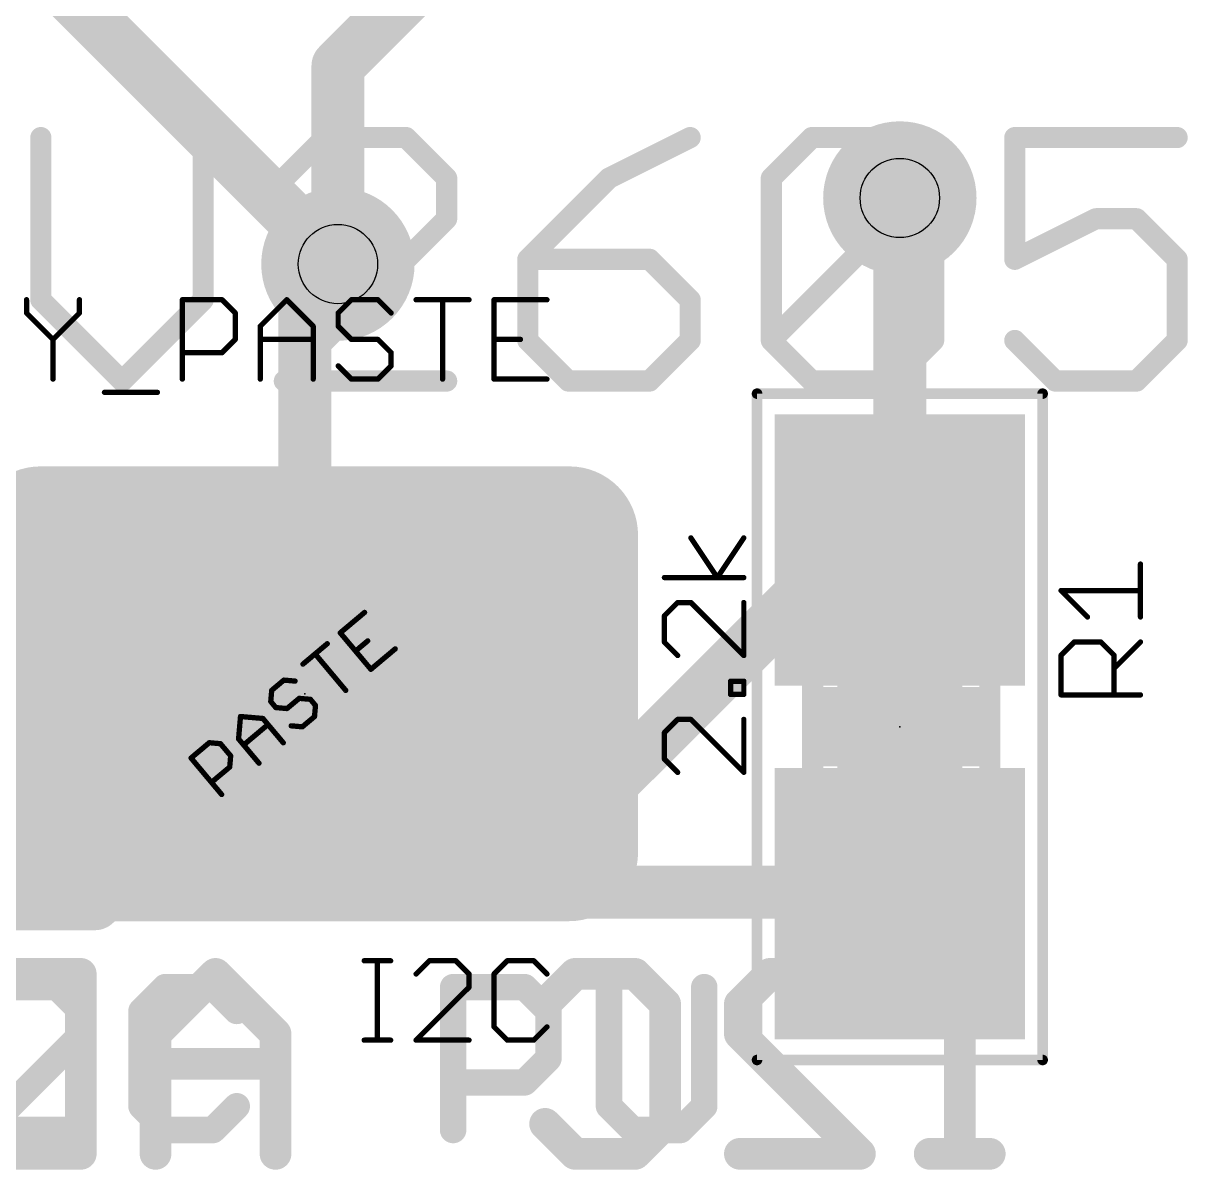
# Model space of a CAD drawing. Extents: x -33 to 74, y -15 to 28.
# Drawn here: x 9.6 to 15.19, y 4.54 to 10.05 of the extents above; entities that cross this region are included whole.
import ezdxf

# ---------------------------------------------------------------- set-up
doc = ezdxf.new("R2010")
doc.units = 0
for name, color, linetype in [('1', 12, 'CONTINUOUS'), ('16', 132, 'CONTINUOUS'), ('18', 110, 'CONTINUOUS'), ('21', 41, 'CONTINUOUS'), ('22', 40, 'CONTINUOUS'), ('23', 53, 'CONTINUOUS'), ('25', 253, 'CONTINUOUS'), ('27', 253, 'CONTINUOUS'), ('29', 40, 'CONTINUOUS'), ('31', 253, 'CONTINUOUS'), ('35', 253, 'CONTINUOUS'), ('39', 12, 'CONTINUOUS'), ('44', 253, 'CONTINUOUS'), ('51', 53, 'CONTINUOUS')]:
    doc.layers.add(name, color=color, linetype=linetype)

# ---------------------------------------------------------------- blocks, each defined once
blk = doc.blocks.new('RECT')
blk.add_solid([(-0.5, -0.5), (0.5, -0.5), (-0.5, 0.5), (0.5, 0.5)])
blk = doc.blocks.new('ROUNDV')
at = {"const_width": 0.5}
blk.add_lwpolyline([(0, -0.25, 1), (0, 0.25, 1), (0, -0.25)], format="xyb", dxfattribs=at)

msp = doc.modelspace()

# ---------------------------------------------------------------- linework, layer by layer
at = {"layer": '1', "const_width": 0.254}
for points in [[(11.1125, 9.8425), (11.5888, 10.3187)], [(11.1125, 8.89), (11.1125, 9.8425)], [(13.8113, 7.5175), (13.8113, 9.2075)], [(10.9538, 8.7313), (11.1125, 8.89)], [(10.9538, 6.8262), (10.9538, 8.7313)], [(10.16, 6.8072), (10.141, 6.8262)], [(11.7666, 6.8262), (11.7666, 6.0135)], [(10.16, 6.0325), (10.16, 6.8072)], [(9.945, 5.8175), (10.16, 6.0325)], [(11.7666, 6.0135), (11.9063, 5.8738)], [(11.9063, 5.8738), (13.755, 5.8738)], [(13.755, 5.8738), (13.8113, 5.8175)], [(7.9375, 5.8175), (9.945, 5.8175)]]:
    msp.add_lwpolyline(points, dxfattribs=at)
at = {"layer": '1', "const_width": 0.127}
for points in [[(11.176, 9.8425, 1), (11.049, 9.8425)], [(11.0676, 9.8874, 1), (11.1574, 9.7976)], [(13.8748, 9.2075, 1), (13.7478, 9.2075)], [(11.1574, 8.8451, 1), (11.0676, 8.9349)], [(11.049, 8.89, 1), (11.176, 8.89)], [(10.9088, 8.7762, 1), (10.9987, 8.6863)], [(11.0173, 8.7313, 1), (10.8903, 8.7313)], [(13.7478, 7.5175, 1), (13.8748, 7.5175)], [(10.1859, 6.8712, 1), (10.096, 6.7813)], [(11.83, 6.8262, 1), (11.7031, 6.8262)], [(10.2235, 6.8072, 1), (10.0965, 6.8072)], [(10.1151, 6.7623, 1), (10.2049, 6.8521)], [(10.8903, 6.8262, 1), (11.0173, 6.8262)], [(10.2049, 5.9876, 1), (10.1151, 6.0774)], [(10.0965, 6.0325, 1), (10.2235, 6.0325)], [(11.8115, 6.0584, 1), (11.7216, 5.9685)], [(11.7031, 6.0135, 1), (11.83, 6.0135)], [(11.9063, 5.9373, 1), (11.9063, 5.8102)], [(13.7999, 5.9187, 1), (13.7101, 5.8288)], [(13.755, 5.8102, 1), (13.755, 5.9373)], [(9.945, 5.754, 1), (9.945, 5.881)], [(11.8613, 5.8288, 1), (11.9512, 5.9187)], [(9.9001, 5.8624, 1), (9.9899, 5.7726)], [(13.7663, 5.7726, 1), (13.8562, 5.8624)]]:
    msp.add_lwpolyline(points, format="xyb", dxfattribs=at)
at = {"layer": '16', "const_width": 0.254}
for points in [[(8.5725, 11.43), (11.1125, 8.89)], [(13.8113, 9.2075), (13.8113, 7.7788)], [(13.8113, 7.7788), (12.065, 6.0325)], [(12.065, 6.0325), (1.5875, 6.0325)]]:
    msp.add_lwpolyline(points, dxfattribs=at)
at = {"layer": '16', "const_width": 0.127}
for points in [[(13.8748, 9.2075, 1), (13.7478, 9.2075)], [(11.0676, 8.8451, 1), (11.1574, 8.9349)], [(13.8562, 7.7338, 1), (13.7663, 7.8237)], [(13.7478, 7.7788, 1), (13.8748, 7.7788)], [(12.065, 5.969, 1), (12.065, 6.096)], [(12.0201, 6.0774, 1), (12.1099, 5.9876)]]:
    msp.add_lwpolyline(points, format="xyb", dxfattribs=at)
at = {"layer": '21'}
for points, const_width in [([(9.6837, 7.8422, 0.4142), (9.4298, 7.5883)], 0.1524), ([(9.6837, 7.8803, 1), (9.6837, 7.8041)], 0.0762), ([(9.6837, 7.8041, 1), (9.6837, 7.8803)], 0.0762), ([(12.4778, 7.5883, 0.4142), (12.2238, 7.8422)], 0.1524), ([(12.2238, 7.8803, 1), (12.2238, 7.8041)], 0.0762), ([(12.2238, 7.8041, 1), (12.2238, 7.8803)], 0.0762), ([(12.5159, 7.5883, 1), (12.4397, 7.5883)], 0.0762), ([(12.4397, 7.5883, 1), (12.5159, 7.5883)], 0.0762), ([(9.4298, 6.0643, 0.4142), (9.6837, 5.8102)], 0.1524), ([(12.2238, 5.8102, 0.4142), (12.4778, 6.0643)], 0.1524), ([(12.5159, 6.0643, 1), (12.4397, 6.0643)], 0.0762), ([(12.4397, 6.0643, 1), (12.5159, 6.0643)], 0.0762), ([(9.6837, 5.8483, 1), (9.6837, 5.7721)], 0.0762), ([(9.6837, 5.7721, 1), (9.6837, 5.8483)], 0.0762), ([(12.2238, 5.8483, 1), (12.2238, 5.7721)], 0.0762), ([(12.2238, 5.7721, 1), (12.2238, 5.8483)], 0.0762), ([(9.7863, 5.4396, 1), (9.7414, 5.3947)], 0.0635), ([(9.7639, 5.3854, 1), (9.7639, 5.4489)], 0.0635), ([(10.2835, 5.4489, 1), (10.2835, 5.3854)], 0.0635), ([(10.306, 5.3947, 1), (10.2611, 5.4396)], 0.0635), ([(10.5348, 5.4396, 1), (10.4898, 5.3947)], 0.0635), ([(10.5123, 5.3854, 1), (10.5123, 5.4489)], 0.0635), ([(11.6977, 5.4171, 1), (11.6342, 5.4171)], 0.0635), ([(11.6659, 5.4489, 1), (11.6659, 5.3854)], 0.0635), ([(12.0316, 5.4396, 1), (11.9867, 5.3947)], 0.0635), ([(12.0091, 5.3854, 1), (12.0091, 5.4489)], 0.0635), ([(12.4461, 5.4171, 1), (12.3826, 5.4171)], 0.0635), ([(12.9037, 5.4171, 1), (12.8402, 5.4171)], 0.0635), ([(9.91, 5.3027, 1), (9.8465, 5.3027)], 0.0635), ([(9.8558, 5.2803, 1), (9.9007, 5.3252)], 0.0635), ([(10.2009, 5.3027, 1), (10.1374, 5.3027)], 0.0635), ([(10.1467, 5.3252, 1), (10.1916, 5.2803)], 0.0635), ([(10.6042, 5.2803, 1), (10.6492, 5.3252)], 0.0635), ([(12.1553, 5.3027, 1), (12.0918, 5.3027)], 0.0635), ([(12.1011, 5.2803, 1), (12.146, 5.3252)], 0.0635), ([(9.8465, 5.1883, 1), (9.91, 5.1883)], 0.0635), ([(9.9007, 5.1659, 1), (9.8558, 5.2108)], 0.0635), ([(12.0918, 5.0739, 1), (12.1553, 5.0739)], 0.0635), ([(12.146, 5.0515, 1), (12.1011, 5.0964)], 0.0635), ([(11.6659, 4.9913, 1), (11.6659, 4.9278)], 0.0635), ([(11.9867, 4.982, 1), (12.0316, 4.9371)], 0.0635), ([(12.0091, 4.9278, 1), (12.0091, 4.9913)], 0.0635), ([(10.1374, 4.8451, 1), (10.2009, 4.8451)], 0.0635), ([(10.1916, 4.8676, 1), (10.1467, 4.8227)], 0.0635), ([(10.6492, 4.8227, 1), (10.6042, 4.8676)], 0.0635), ([(12.3826, 4.8451, 1), (12.4461, 4.8451)], 0.0635), ([(12.4368, 4.8676, 1), (12.3919, 4.8227)], 0.0635), ([(12.8402, 4.8451, 1), (12.9037, 4.8451)], 0.0635), ([(12.8944, 4.8227, 1), (12.8495, 4.8676)], 0.0635), ([(9.8783, 4.699, 1), (9.8783, 4.7625)], 0.0635), ([(10.2835, 4.7625, 1), (10.2835, 4.699)], 0.0635), ([(10.2611, 4.7083, 1), (10.306, 4.7532)], 0.0635), ([(10.4898, 4.7532, 1), (10.5348, 4.7083)], 0.0635), ([(10.5123, 4.699, 1), (10.5123, 4.7625)], 0.0635), ([(11.6342, 4.7308, 1), (11.6977, 4.7308)], 0.0635), ([(12.5288, 4.7625, 1), (12.5288, 4.699)], 0.0635), ([(12.5063, 4.7083, 1), (12.5512, 4.7532)], 0.0635), ([(12.7351, 4.7532, 1), (12.78, 4.7083)], 0.0635), ([(12.7575, 4.699, 1), (12.7575, 4.7625)], 0.0635)]:
    msp.add_lwpolyline(points, format="xyb", dxfattribs=dict(at, const_width=const_width))
for points, const_width in [([(9.6837, 7.8422), (12.2238, 7.8422)], 0.1524), ([(12.4778, 7.5883), (12.4778, 6.0643)], 0.1524), ([(12.2238, 5.8102), (9.6837, 5.8102)], 0.1524), ([(9.7639, 5.4171), (9.5351, 5.4171)], 0.127), ([(9.8783, 5.3027), (9.7639, 5.4171)], 0.127), ([(10.2835, 5.4171), (10.1691, 5.3027)], 0.127), ([(10.5123, 5.4171), (10.2835, 5.4171)], 0.127), ([(10.6267, 5.3027), (10.5123, 5.4171)], 0.127), ([(11.6659, 4.7308), (11.6659, 5.4171)], 0.127), ([(11.6659, 5.4171), (12.0091, 5.4171)], 0.127), ([(12.0091, 5.4171), (12.1235, 5.3027)], 0.127), ([(12.4144, 5.4171), (12.4144, 4.8451)], 0.127), ([(12.8719, 4.8451), (12.8719, 5.4171)], 0.127), ([(9.8783, 5.1883), (9.8783, 5.3027)], 0.127), ([(10.1691, 5.3027), (10.1691, 4.8451)], 0.127), ([(12.1235, 5.3027), (12.1235, 5.0739)], 0.127), ([(9.4207, 4.7308), (9.8783, 5.1883)], 0.127), ([(12.1235, 5.0739), (12.0091, 4.9595)], 0.127), ([(12.0091, 4.9595), (11.6659, 4.9595)], 0.127), ([(10.1691, 4.8451), (10.2835, 4.7308)], 0.127), ([(10.5123, 4.7308), (10.6267, 4.8451)], 0.127), ([(12.4144, 4.8451), (12.5288, 4.7308)], 0.127), ([(12.7575, 4.7308), (12.8719, 4.8451)], 0.127), ([(9.8783, 4.7308), (9.4207, 4.7308)], 0.127), ([(10.2835, 4.7308), (10.5123, 4.7308)], 0.127), ([(12.5288, 4.7308), (12.7575, 4.7308)], 0.127)]:
    msp.add_lwpolyline(points, dxfattribs=dict(at, const_width=const_width))
at = {"layer": '22', "const_width": 0.1524}
for points in [[(9.4451, 5.4808), (9.8773, 5.4808)], [(9.8773, 5.4808), (9.8773, 4.6165)], [(10.5247, 5.4808), (10.2366, 5.1927)], [(10.8128, 5.1927), (10.5247, 5.4808)], [(12.1076, 5.3367), (12.2517, 5.4808)], [(12.2517, 5.4808), (12.5398, 5.4808)], [(12.5398, 5.4808), (12.6839, 5.3367)], [(13.0431, 5.3367), (13.1872, 5.4808)], [(13.1872, 5.4808), (13.4753, 5.4808)], [(13.4753, 5.4808), (13.6194, 5.3367)], [(14.2431, 5.4808), (13.9549, 5.4808)], [(14.099, 4.6165), (14.099, 5.4808)], [(12.6839, 5.3367), (12.6839, 4.7605)], [(13.0431, 5.1927), (13.0431, 5.3367)], [(10.2366, 5.1927), (10.2366, 4.6165)], [(10.8128, 4.6165), (10.8128, 5.1927)], [(13.6194, 4.6165), (13.0431, 5.1927)], [(10.8128, 5.0486), (10.2366, 5.0486)], [(12.2517, 4.6165), (12.1076, 4.7605)], [(12.6839, 4.7605), (12.5398, 4.6165)], [(9.8773, 4.6165), (9.4451, 4.6165)], [(12.5398, 4.6165), (12.2517, 4.6165)], [(13.0431, 4.6165), (13.6194, 4.6165)], [(14.2431, 4.6165), (13.9549, 4.6165)]]:
    msp.add_lwpolyline(points, dxfattribs=at)
at = {"layer": '22', "const_width": 0.0762}
for points in [[(9.9154, 5.4808, 1), (9.8392, 5.4808)], [(9.8773, 5.4427, 1), (9.8773, 5.5189)], [(10.5516, 5.5077, 1), (10.4978, 5.4538)], [(10.5516, 5.4538, 1), (10.4978, 5.5077)], [(12.2517, 5.5189, 1), (12.2517, 5.4427)], [(12.2786, 5.4538, 1), (12.2247, 5.5077)], [(12.5667, 5.5077, 1), (12.5129, 5.4538)], [(12.5398, 5.4427, 1), (12.5398, 5.5189)], [(13.1872, 5.5189, 1), (13.1872, 5.4427)], [(13.2141, 5.4538, 1), (13.1603, 5.5077)], [(13.5023, 5.5077, 1), (13.4484, 5.4538)], [(13.4753, 5.4427, 1), (13.4753, 5.5189)], [(13.9549, 5.5189, 1), (13.9549, 5.4427)], [(14.1371, 5.4808, 1), (14.0609, 5.4808)], [(14.2431, 5.4427, 1), (14.2431, 5.5189)], [(12.0807, 5.3637, 1), (12.1346, 5.3098)], [(12.722, 5.3367, 1), (12.6458, 5.3367)], [(12.6569, 5.3098, 1), (12.7108, 5.3637)], [(13.0812, 5.3367, 1), (13.005, 5.3367)], [(13.0162, 5.3637, 1), (13.0701, 5.3098)], [(13.5924, 5.3098, 1), (13.6463, 5.3637)], [(10.2096, 5.2196, 1), (10.2635, 5.1657)], [(10.2747, 5.1927, 1), (10.1985, 5.1927)], [(10.8509, 5.1927, 1), (10.7747, 5.1927)], [(10.7859, 5.1657, 1), (10.8398, 5.2196)], [(13.0701, 5.2196, 1), (13.0162, 5.1657)], [(13.005, 5.1927, 1), (13.0812, 5.1927)], [(10.2366, 5.0867, 1), (10.2366, 5.0105)], [(10.8128, 5.0105, 1), (10.8128, 5.0867)], [(12.1346, 4.7874, 1), (12.0807, 4.7336)], [(12.7108, 4.7336, 1), (12.6569, 4.7874)], [(12.6458, 4.7605, 1), (12.722, 4.7605)], [(9.8392, 4.6165, 1), (9.9154, 4.6165)], [(9.8773, 4.5784, 1), (9.8773, 4.6546)], [(10.1985, 4.6165, 1), (10.2747, 4.6165)], [(10.7747, 4.6165, 1), (10.8509, 4.6165)], [(12.2517, 4.6546, 1), (12.2517, 4.5784)], [(12.2247, 4.5895, 1), (12.2786, 4.6434)], [(12.5129, 4.6434, 1), (12.5667, 4.5895)], [(12.5398, 4.5784, 1), (12.5398, 4.6546)], [(13.0431, 4.6546, 1), (13.0431, 4.5784)], [(13.5924, 4.5895, 1), (13.6463, 4.6434)], [(13.6194, 4.5784, 1), (13.6194, 4.6546)], [(13.9549, 4.6546, 1), (13.9549, 4.5784)], [(14.0609, 4.6165, 1), (14.1371, 4.6165)], [(14.2431, 4.5784, 1), (14.2431, 4.6546)]]:
    msp.add_lwpolyline(points, format="xyb", dxfattribs=at)
at = {"layer": '23'}
for p in [(10.9538, 6.8262), (13.8113, 6.6675)]:
    msp.add_point(p, dxfattribs=at)
at = {"layer": '25', "const_width": 0.0254}
for points in [[(14.967, 7.195), (14.967, 7.4492)], [(14.7127, 7.195), (14.5856, 7.3221)], [(14.5856, 7.3221), (14.967, 7.3221)], [(14.5856, 7.0114), (14.6492, 7.075)], [(14.6492, 7.075), (14.7763, 7.075)], [(14.7763, 7.075), (14.8398, 7.0114)], [(14.8398, 6.9479), (14.967, 7.075)], [(14.5856, 6.8208), (14.5856, 7.0114)], [(14.8398, 7.0114), (14.8398, 6.8208)], [(14.967, 6.8208), (14.5856, 6.8208)], [(11.2386, 5.5439), (11.3657, 5.5439)], [(11.3021, 5.1626), (11.3021, 5.5439)], [(11.5516, 5.5439), (11.488, 5.4803)], [(11.6787, 5.5439), (11.5516, 5.5439)], [(11.7423, 5.4803), (11.6787, 5.5439)], [(11.9258, 5.5439), (11.8622, 5.4803)], [(12.0529, 5.5439), (11.9258, 5.5439)], [(12.1165, 5.4803), (12.0529, 5.5439)], [(11.7423, 5.4168), (11.7423, 5.4803)], [(11.8622, 5.4803), (11.8622, 5.2261)], [(11.488, 5.1626), (11.7423, 5.4168)], [(11.8622, 5.2261), (11.9258, 5.1626)], [(12.0529, 5.1626), (12.1165, 5.2261)], [(11.2386, 5.1626), (11.3657, 5.1626)], [(11.7423, 5.1626), (11.488, 5.1626)], [(11.9258, 5.1626), (12.0529, 5.1626)]]:
    msp.add_lwpolyline(points, dxfattribs=at)
at = {"layer": '25', "const_width": 0.0127}
for points in [[(14.9733, 7.4492, 1), (14.9606, 7.4492)], [(14.5901, 7.3266, 1), (14.5811, 7.3176)], [(14.5856, 7.3284, 1), (14.5856, 7.3157)], [(14.967, 7.3157, 1), (14.967, 7.3284)], [(14.7082, 7.1905, 1), (14.7172, 7.1995)], [(14.9606, 7.195, 1), (14.9733, 7.195)], [(14.6492, 7.0814, 1), (14.6492, 7.0686)], [(14.6537, 7.0705, 1), (14.6447, 7.0795)], [(14.7808, 7.0795, 1), (14.7718, 7.0705)], [(14.7763, 7.0686, 1), (14.7763, 7.0814)], [(14.9714, 7.0705, 1), (14.9625, 7.0795)], [(14.5811, 7.0159, 1), (14.5901, 7.007)], [(14.592, 7.0114, 1), (14.5793, 7.0114)], [(14.8462, 7.0114, 1), (14.8335, 7.0114)], [(14.8354, 7.007, 1), (14.8443, 7.0159)], [(14.8354, 6.9524, 1), (14.8443, 6.9434)], [(14.5856, 6.8271, 1), (14.5856, 6.8144)], [(14.5793, 6.8208, 1), (14.592, 6.8208)], [(14.8335, 6.8208, 1), (14.8462, 6.8208)], [(14.967, 6.8144, 1), (14.967, 6.8271)], [(11.2386, 5.5502, 1), (11.2386, 5.5375)], [(11.3085, 5.5439, 1), (11.2958, 5.5439)], [(11.3657, 5.5375, 1), (11.3657, 5.5502)], [(11.5516, 5.5502, 1), (11.5516, 5.5375)], [(11.5561, 5.5394, 1), (11.5471, 5.5484)], [(11.6832, 5.5484, 1), (11.6742, 5.5394)], [(11.6787, 5.5375, 1), (11.6787, 5.5502)], [(11.9258, 5.5502, 1), (11.9258, 5.5375)], [(11.9303, 5.5394, 1), (11.9213, 5.5484)], [(12.0574, 5.5484, 1), (12.0484, 5.5394)], [(12.0529, 5.5375, 1), (12.0529, 5.5502)], [(11.4835, 5.4848, 1), (11.4925, 5.4758)], [(11.7486, 5.4803, 1), (11.7359, 5.4803)], [(11.7378, 5.4758, 1), (11.7467, 5.4848)], [(11.8686, 5.4803, 1), (11.8559, 5.4803)], [(11.8578, 5.4848, 1), (11.8667, 5.4758)], [(12.112, 5.4758, 1), (12.1209, 5.4848)], [(11.7467, 5.4123, 1), (11.7378, 5.4213)], [(11.7359, 5.4168, 1), (11.7486, 5.4168)], [(11.8559, 5.2261, 1), (11.8686, 5.2261)], [(11.8667, 5.2306, 1), (11.8578, 5.2216)], [(12.1209, 5.2216, 1), (12.112, 5.2306)], [(11.2386, 5.1689, 1), (11.2386, 5.1562)], [(11.2958, 5.1626, 1), (11.3085, 5.1626)], [(11.3657, 5.1562, 1), (11.3657, 5.1689)], [(11.488, 5.1689, 1), (11.488, 5.1562)], [(11.4835, 5.167, 1), (11.4925, 5.1581)], [(11.7423, 5.1562, 1), (11.7423, 5.1689)], [(11.9258, 5.1689, 1), (11.9258, 5.1562)], [(11.9213, 5.1581, 1), (11.9303, 5.167)], [(12.0484, 5.167, 1), (12.0574, 5.1581)], [(12.0529, 5.1562, 1), (12.0529, 5.1689)]]:
    msp.add_lwpolyline(points, format="xyb", dxfattribs=at)
at = {"layer": '27'}
for points, const_width in [([(9.6858, 9.4977), (9.6858, 8.7181)], 0.1016), ([(10.4654, 8.7181), (10.4654, 9.4977)], 0.1016), ([(11.0501, 9.4977), (10.8552, 9.3028)], 0.1016), ([(11.4399, 9.4977), (11.0501, 9.4977)], 0.1016), ([(11.6348, 9.3028), (11.4399, 9.4977)], 0.1016), ([(12.8042, 9.4977), (12.4144, 9.3028)], 0.1016), ([(13.194, 9.3028), (13.3889, 9.4977)], 0.1016), ([(13.3889, 9.4977), (13.7787, 9.4977)], 0.1016), ([(13.7787, 9.4977), (13.9736, 9.3028)], 0.1016), ([(15.143, 9.4977), (14.3634, 9.4977)], 0.1016), ([(14.3634, 9.4977), (14.3634, 8.913)], 0.1016), ([(11.6348, 9.1079), (11.6348, 9.3028)], 0.1016), ([(12.4144, 9.3028), (12.0246, 8.913)], 0.1016), ([(13.194, 8.5232), (13.194, 9.3028)], 0.1016), ([(13.194, 8.5232), (13.9736, 9.3028)], 0.1016), ([(13.9736, 9.3028), (13.9736, 8.5232)], 0.1016), ([(10.8552, 8.3283), (11.6348, 9.1079)], 0.1016), ([(14.3634, 8.913), (14.7532, 9.1079)], 0.1016), ([(14.7532, 9.1079), (14.9481, 9.1079)], 0.1016), ([(14.9481, 9.1079), (15.143, 8.913)], 0.1016), ([(12.0246, 8.913), (12.0246, 8.5232)], 0.1016), ([(12.6093, 8.913), (12.0246, 8.913)], 0.1016), ([(12.8042, 8.7181), (12.6093, 8.913)], 0.1016), ([(15.143, 8.913), (15.143, 8.5232)], 0.1016), ([(9.617, 8.7189), (9.617, 8.6553)], 0.0254), ([(9.6858, 8.7181), (10.0756, 8.3283)], 0.1016), ([(9.8712, 8.6553), (9.8712, 8.7189)], 0.0254), ([(10.0756, 8.3283), (10.4654, 8.7181)], 0.1016), ([(10.3654, 8.3376), (10.3654, 8.7189)], 0.0254), ([(10.3654, 8.7189), (10.556, 8.7189)], 0.0254), ([(10.556, 8.7189), (10.6196, 8.6553)], 0.0254), ([(10.7396, 8.5918), (10.8667, 8.7189)], 0.0254), ([(10.8667, 8.7189), (10.9938, 8.5918)], 0.0254), ([(11.1773, 8.7189), (11.1138, 8.6553)], 0.0254), ([(11.3045, 8.7189), (11.1773, 8.7189)], 0.0254), ([(11.368, 8.6553), (11.3045, 8.7189)], 0.0254), ([(11.488, 8.7189), (11.7422, 8.7189)], 0.0254), ([(11.6151, 8.3376), (11.6151, 8.7189)], 0.0254), ([(12.1164, 8.7189), (11.8622, 8.7189)], 0.0254), ([(11.8622, 8.7189), (11.8622, 8.3376)], 0.0254), ([(12.8042, 8.5232), (12.8042, 8.7181)], 0.1016), ([(9.617, 8.6553), (9.7441, 8.5282)], 0.0254), ([(9.7441, 8.5282), (9.8712, 8.6553)], 0.0254), ([(10.6196, 8.6553), (10.6196, 8.5282)], 0.0254), ([(11.1138, 8.6553), (11.1138, 8.5918)], 0.0254), ([(10.7396, 8.3376), (10.7396, 8.5918)], 0.0254), ([(10.9938, 8.5918), (10.9938, 8.3376)], 0.0254), ([(11.1138, 8.5918), (11.1773, 8.5282)], 0.0254), ([(12.0246, 8.5232), (12.2195, 8.3283)], 0.1016), ([(12.6093, 8.3283), (12.8042, 8.5232)], 0.1016), ([(13.3889, 8.3283), (13.194, 8.5232)], 0.1016), ([(13.9736, 8.5232), (13.7787, 8.3283)], 0.1016), ([(14.5583, 8.3283), (14.3634, 8.5232)], 0.1016), ([(15.143, 8.5232), (14.9481, 8.3283)], 0.1016), ([(9.7441, 8.5282), (9.7441, 8.3376)], 0.0254), ([(10.6196, 8.5282), (10.556, 8.4647)], 0.0254), ([(10.7396, 8.5282), (10.9938, 8.5282)], 0.0254), ([(11.1773, 8.5282), (11.3045, 8.5282)], 0.0254), ([(11.3045, 8.5282), (11.368, 8.4647)], 0.0254), ([(11.8622, 8.5282), (11.9893, 8.5282)], 0.0254), ([(10.556, 8.4647), (10.3654, 8.4647)], 0.0254), ([(11.368, 8.4647), (11.368, 8.4011)], 0.0254), ([(11.1773, 8.3376), (11.1138, 8.4011)], 0.0254), ([(11.368, 8.4011), (11.3045, 8.3376)], 0.0254), ([(11.6348, 8.3283), (10.8552, 8.3283)], 0.1016), ([(11.3045, 8.3376), (11.1773, 8.3376)], 0.0254), ([(11.8622, 8.3376), (12.1164, 8.3376)], 0.0254), ([(12.2195, 8.3283), (12.6093, 8.3283)], 0.1016), ([(13.7787, 8.3283), (13.3889, 8.3283)], 0.1016), ([(14.9481, 8.3283), (14.5583, 8.3283)], 0.1016), ([(9.9912, 8.274), (10.2454, 8.274)], 0.0254), ([(12.9348, 7.3844), (12.8077, 7.575)], 0.0254), ([(13.062, 7.575), (12.9348, 7.3844)], 0.0254), ([(13.062, 7.3844), (12.6806, 7.3844)], 0.0254), ([(12.7442, 7.2644), (12.6806, 7.2008)], 0.0254), ([(12.8077, 7.2644), (12.7442, 7.2644)], 0.0254), ([(13.062, 7.0102), (12.8077, 7.2644)], 0.0254), ([(13.062, 7.2644), (13.062, 7.0102)], 0.0254), ([(12.6806, 7.2008), (12.6806, 7.0737)], 0.0254), ([(12.6806, 7.0737), (12.7442, 7.0102)], 0.0254), ([(12.9984, 6.823), (12.9984, 6.8866)], 0.0254), ([(12.9984, 6.8866), (13.062, 6.8866)], 0.0254), ([(13.062, 6.8866), (13.062, 6.823)], 0.0254), ([(13.062, 6.823), (12.9984, 6.823)], 0.0254), ([(12.7442, 6.7031), (12.6806, 6.6395)], 0.0254), ([(12.8077, 6.7031), (12.7442, 6.7031)], 0.0254), ([(13.062, 6.4488), (12.8077, 6.7031)], 0.0254), ([(13.062, 6.7031), (13.062, 6.4488)], 0.0254), ([(12.6806, 6.6395), (12.6806, 6.5124)], 0.0254), ([(12.6806, 6.5124), (12.7442, 6.4488)], 0.0254)]:
    msp.add_lwpolyline(points, dxfattribs=dict(at, const_width=const_width))
for points, const_width in [([(9.7112, 9.4977, 1), (9.6604, 9.4977)], 0.0508), ([(10.4908, 9.4977, 1), (10.44, 9.4977)], 0.0508), ([(11.0501, 9.5231, 1), (11.0501, 9.4723)], 0.0508), ([(11.0681, 9.4797, 1), (11.0322, 9.5157)], 0.0508), ([(11.4579, 9.5157, 1), (11.422, 9.4797)], 0.0508), ([(11.4399, 9.4723, 1), (11.4399, 9.5231)], 0.0508), ([(12.8156, 9.475, 1), (12.7929, 9.5204)], 0.0508), ([(13.3889, 9.5231, 1), (13.3889, 9.4723)], 0.0508), ([(13.4069, 9.4797, 1), (13.371, 9.5157)], 0.0508), ([(13.7967, 9.5157, 1), (13.7608, 9.4797)], 0.0508), ([(13.7787, 9.4723, 1), (13.7787, 9.5231)], 0.0508), ([(14.3634, 9.5231, 1), (14.3634, 9.4723)], 0.0508), ([(14.3888, 9.4977, 1), (14.338, 9.4977)], 0.0508), ([(15.143, 9.4723, 1), (15.143, 9.5231)], 0.0508), ([(10.8373, 9.3208, 1), (10.8732, 9.2848)], 0.0508), ([(11.6602, 9.3028, 1), (11.6094, 9.3028)], 0.0508), ([(11.6169, 9.2848, 1), (11.6528, 9.3208)], 0.0508), ([(12.4031, 9.3255, 1), (12.4258, 9.2801)], 0.0508), ([(12.4324, 9.2848, 1), (12.3965, 9.3208)], 0.0508), ([(13.2194, 9.3028, 1), (13.1686, 9.3028)], 0.0508), ([(13.1761, 9.3208, 1), (13.212, 9.2848)], 0.0508), ([(13.999, 9.3028, 1), (13.9482, 9.3028)], 0.0508), ([(13.9916, 9.2848, 1), (13.9557, 9.3208)], 0.0508), ([(13.9557, 9.2848, 1), (13.9916, 9.3208)], 0.0508), ([(11.6094, 9.1079, 1), (11.6602, 9.1079)], 0.0508), ([(11.6528, 9.0899, 1), (11.6169, 9.1259)], 0.0508), ([(14.7532, 9.1333, 1), (14.7532, 9.0825)], 0.0508), ([(14.7646, 9.0852, 1), (14.7419, 9.1306)], 0.0508), ([(14.9661, 9.1259, 1), (14.9302, 9.0899)], 0.0508), ([(14.9481, 9.0825, 1), (14.9481, 9.1333)], 0.0508), ([(12.05, 8.913, 1), (11.9992, 8.913)], 0.0508), ([(12.0246, 8.9384, 1), (12.0246, 8.8876)], 0.0508), ([(12.0067, 8.931, 1), (12.0426, 8.895)], 0.0508), ([(12.6273, 8.931, 1), (12.5914, 8.895)], 0.0508), ([(12.6093, 8.8876, 1), (12.6093, 8.9384)], 0.0508), ([(14.3521, 8.9357, 1), (14.3748, 8.8903)], 0.0508), ([(15.1684, 8.913, 1), (15.1176, 8.913)], 0.0508), ([(15.1251, 8.895, 1), (15.161, 8.931)], 0.0508), ([(14.338, 8.913, 1), (14.3888, 8.913)], 0.0508), ([(9.6233, 8.7189, 1), (9.6106, 8.7189)], 0.0127), ([(9.7038, 8.7361, 1), (9.6679, 8.7001)], 0.0508), ([(9.6604, 8.7181, 1), (9.7112, 8.7181)], 0.0508), ([(9.8775, 8.7189, 1), (9.8648, 8.7189)], 0.0127), ([(10.3717, 8.7189, 1), (10.359, 8.7189)], 0.0127), ([(10.3654, 8.7252, 1), (10.3654, 8.7125)], 0.0127), ([(10.44, 8.7181, 1), (10.4908, 8.7181)], 0.0508), ([(10.4834, 8.7001, 1), (10.4475, 8.7361)], 0.0508), ([(10.5605, 8.7234, 1), (10.5516, 8.7144)], 0.0127), ([(10.556, 8.7125, 1), (10.556, 8.7252)], 0.0127), ([(10.8712, 8.7234, 1), (10.8622, 8.7144)], 0.0127), ([(10.8712, 8.7144, 1), (10.8622, 8.7234)], 0.0127), ([(11.1773, 8.7252, 1), (11.1773, 8.7125)], 0.0127), ([(11.1818, 8.7144, 1), (11.1729, 8.7234)], 0.0127), ([(11.3089, 8.7234, 1), (11.3, 8.7144)], 0.0127), ([(11.3045, 8.7125, 1), (11.3045, 8.7252)], 0.0127), ([(11.488, 8.7252, 1), (11.488, 8.7125)], 0.0127), ([(11.6215, 8.7189, 1), (11.6088, 8.7189)], 0.0127), ([(11.7422, 8.7125, 1), (11.7422, 8.7252)], 0.0127), ([(11.8686, 8.7189, 1), (11.8559, 8.7189)], 0.0127), ([(11.8622, 8.7252, 1), (11.8622, 8.7125)], 0.0127), ([(12.1164, 8.7125, 1), (12.1164, 8.7252)], 0.0127), ([(12.8296, 8.7181, 1), (12.7788, 8.7181)], 0.0508), ([(12.7863, 8.7001, 1), (12.8222, 8.7361)], 0.0508), ([(9.6106, 8.6553, 1), (9.6233, 8.6553)], 0.0127), ([(9.6215, 8.6598, 1), (9.6125, 8.6508)], 0.0127), ([(9.8648, 8.6553, 1), (9.8775, 8.6553)], 0.0127), ([(9.8757, 8.6508, 1), (9.8667, 8.6598)], 0.0127), ([(10.6259, 8.6553, 1), (10.6132, 8.6553)], 0.0127), ([(10.6151, 8.6508, 1), (10.6241, 8.6598)], 0.0127), ([(11.1201, 8.6553, 1), (11.1074, 8.6553)], 0.0127), ([(11.1093, 8.6598, 1), (11.1183, 8.6508)], 0.0127), ([(11.3635, 8.6508, 1), (11.3725, 8.6598)], 0.0127), ([(10.7459, 8.5918, 1), (10.7332, 8.5918)], 0.0127), ([(10.7351, 8.5963, 1), (10.7441, 8.5873)], 0.0127), ([(11.0002, 8.5918, 1), (10.9875, 8.5918)], 0.0127), ([(10.9893, 8.5873, 1), (10.9983, 8.5963)], 0.0127), ([(11.1074, 8.5918, 1), (11.1201, 8.5918)], 0.0127), ([(11.1183, 8.5963, 1), (11.1093, 8.5873)], 0.0127), ([(12.0426, 8.5412, 1), (12.0067, 8.5052)], 0.0508), ([(12.8222, 8.5052, 1), (12.7863, 8.5412)], 0.0508), ([(13.212, 8.5412, 1), (13.1761, 8.5052)], 0.0508), ([(13.1761, 8.5412, 1), (13.212, 8.5052)], 0.0508), ([(13.9916, 8.5052, 1), (13.9557, 8.5412)], 0.0508), ([(14.3814, 8.5412, 1), (14.3455, 8.5052)], 0.0508), ([(15.161, 8.5052, 1), (15.1251, 8.5412)], 0.0508), ([(9.7504, 8.5282, 1), (9.7377, 8.5282)], 0.0127), ([(9.7396, 8.5327, 1), (9.7486, 8.5237)], 0.0127), ([(9.7396, 8.5237, 1), (9.7486, 8.5327)], 0.0127), ([(10.6132, 8.5282, 1), (10.6259, 8.5282)], 0.0127), ([(10.6241, 8.5237, 1), (10.6151, 8.5327)], 0.0127), ([(10.7396, 8.5346, 1), (10.7396, 8.5219)], 0.0127), ([(10.9938, 8.5219, 1), (10.9938, 8.5346)], 0.0127), ([(11.1773, 8.5346, 1), (11.1773, 8.5219)], 0.0127), ([(11.1729, 8.5237, 1), (11.1818, 8.5327)], 0.0127), ([(11.3089, 8.5327, 1), (11.3, 8.5237)], 0.0127), ([(11.3045, 8.5219, 1), (11.3045, 8.5346)], 0.0127), ([(11.8622, 8.5346, 1), (11.8622, 8.5219)], 0.0127), ([(11.9992, 8.5232, 1), (12.05, 8.5232)], 0.0508), ([(11.9893, 8.5219, 1), (11.9893, 8.5346)], 0.0127), ([(12.7788, 8.5232, 1), (12.8296, 8.5232)], 0.0508), ([(13.1686, 8.5232, 1), (13.2194, 8.5232)], 0.0508), ([(13.9482, 8.5232, 1), (13.999, 8.5232)], 0.0508), ([(15.1176, 8.5232, 1), (15.1684, 8.5232)], 0.0508), ([(10.3654, 8.471, 1), (10.3654, 8.4583)], 0.0127), ([(10.5516, 8.4691, 1), (10.5605, 8.4602)], 0.0127), ([(10.556, 8.4583, 1), (10.556, 8.471)], 0.0127), ([(11.3744, 8.4647, 1), (11.3617, 8.4647)], 0.0127), ([(11.3635, 8.4602, 1), (11.3725, 8.4691)], 0.0127), ([(11.1183, 8.4056, 1), (11.1093, 8.3966)], 0.0127), ([(11.3617, 8.4011, 1), (11.3744, 8.4011)], 0.0127), ([(11.3725, 8.3966, 1), (11.3635, 8.4056)], 0.0127), ([(9.7377, 8.3376, 1), (9.7504, 8.3376)], 0.0127), ([(10.0577, 8.3463, 1), (10.0936, 8.3103)], 0.0508), ([(10.0577, 8.3103, 1), (10.0936, 8.3463)], 0.0508), ([(10.359, 8.3376, 1), (10.3717, 8.3376)], 0.0127), ([(10.7332, 8.3376, 1), (10.7459, 8.3376)], 0.0127), ([(10.8552, 8.3537, 1), (10.8552, 8.3029)], 0.0508), ([(10.8373, 8.3463, 1), (10.8732, 8.3103)], 0.0508), ([(10.9875, 8.3376, 1), (11.0002, 8.3376)], 0.0127), ([(11.1773, 8.3439, 1), (11.1773, 8.3312)], 0.0127), ([(11.1729, 8.3331, 1), (11.1818, 8.342)], 0.0127), ([(11.3, 8.342, 1), (11.3089, 8.3331)], 0.0127), ([(11.3045, 8.3312, 1), (11.3045, 8.3439)], 0.0127), ([(11.6088, 8.3376, 1), (11.6215, 8.3376)], 0.0127), ([(11.6348, 8.3029, 1), (11.6348, 8.3537)], 0.0508), ([(11.8622, 8.3439, 1), (11.8622, 8.3312)], 0.0127), ([(11.8559, 8.3376, 1), (11.8686, 8.3376)], 0.0127), ([(12.1164, 8.3312, 1), (12.1164, 8.3439)], 0.0127), ([(12.2195, 8.3537, 1), (12.2195, 8.3029)], 0.0508), ([(12.2016, 8.3103, 1), (12.2375, 8.3463)], 0.0508), ([(12.5914, 8.3463, 1), (12.6273, 8.3103)], 0.0508), ([(12.6093, 8.3029, 1), (12.6093, 8.3537)], 0.0508), ([(13.3889, 8.3537, 1), (13.3889, 8.3029)], 0.0508), ([(13.371, 8.3103, 1), (13.4069, 8.3463)], 0.0508), ([(13.7608, 8.3463, 1), (13.7967, 8.3103)], 0.0508), ([(13.7787, 8.3029, 1), (13.7787, 8.3537)], 0.0508), ([(14.5583, 8.3537, 1), (14.5583, 8.3029)], 0.0508), ([(14.5404, 8.3103, 1), (14.5763, 8.3463)], 0.0508), ([(14.9302, 8.3463, 1), (14.9661, 8.3103)], 0.0508), ([(14.9481, 8.3029, 1), (14.9481, 8.3537)], 0.0508), ([(9.9912, 8.2803, 1), (9.9912, 8.2676)], 0.0127), ([(10.2454, 8.2676, 1), (10.2454, 8.2803)], 0.0127), ([(12.813, 7.5785, 1), (12.8025, 7.5715)], 0.0127), ([(13.0672, 7.5715, 1), (13.0567, 7.5785)], 0.0127), ([(12.6806, 7.3907, 1), (12.6806, 7.378)], 0.0127), ([(12.9296, 7.3879, 1), (12.9401, 7.3808)], 0.0127), ([(12.9296, 7.3808, 1), (12.9401, 7.3879)], 0.0127), ([(13.062, 7.378, 1), (13.062, 7.3907)], 0.0127), ([(12.7442, 7.2707, 1), (12.7442, 7.258)], 0.0127), ([(12.7487, 7.2599, 1), (12.7397, 7.2689)], 0.0127), ([(12.8122, 7.2689, 1), (12.8032, 7.2599)], 0.0127), ([(12.8077, 7.258, 1), (12.8077, 7.2707)], 0.0127), ([(13.0683, 7.2644, 1), (13.0556, 7.2644)], 0.0127), ([(12.6761, 7.2053, 1), (12.6851, 7.1963)], 0.0127), ([(12.687, 7.2008, 1), (12.6743, 7.2008)], 0.0127), ([(12.6851, 7.0782, 1), (12.6761, 7.0692)], 0.0127), ([(12.6743, 7.0737, 1), (12.687, 7.0737)], 0.0127), ([(12.7397, 7.0057, 1), (12.7487, 7.0146)], 0.0127), ([(13.0556, 7.0102, 1), (13.0683, 7.0102)], 0.0127), ([(13.0575, 7.0057, 1), (13.0664, 7.0146)], 0.0127), ([(13.0047, 6.8866, 1), (12.992, 6.8866)], 0.0127), ([(12.9984, 6.893, 1), (12.9984, 6.8803)], 0.0127), ([(13.0683, 6.8866, 1), (13.0556, 6.8866)], 0.0127), ([(13.062, 6.8803, 1), (13.062, 6.893)], 0.0127), ([(12.9984, 6.8294, 1), (12.9984, 6.8167)], 0.0127), ([(12.992, 6.823, 1), (13.0047, 6.823)], 0.0127), ([(13.0556, 6.823, 1), (13.0683, 6.823)], 0.0127), ([(13.062, 6.8167, 1), (13.062, 6.8294)], 0.0127), ([(12.7442, 6.7094, 1), (12.7442, 6.6967)], 0.0127), ([(12.7487, 6.6986, 1), (12.7397, 6.7075)], 0.0127), ([(12.8122, 6.7075, 1), (12.8032, 6.6986)], 0.0127), ([(12.8077, 6.6967, 1), (12.8077, 6.7094)], 0.0127), ([(13.0683, 6.7031, 1), (13.0556, 6.7031)], 0.0127), ([(12.6761, 6.644, 1), (12.6851, 6.635)], 0.0127), ([(12.687, 6.6395, 1), (12.6743, 6.6395)], 0.0127), ([(12.6851, 6.5169, 1), (12.6761, 6.5079)], 0.0127), ([(12.6743, 6.5124, 1), (12.687, 6.5124)], 0.0127), ([(12.7397, 6.4444, 1), (12.7487, 6.4533)], 0.0127), ([(13.0556, 6.4488, 1), (13.0683, 6.4488)], 0.0127), ([(13.0575, 6.4444, 1), (13.0664, 6.4533)], 0.0127)]:
    msp.add_lwpolyline(points, format="xyb", dxfattribs=dict(at, const_width=const_width))
at = {"layer": '39', "const_width": 0.0508}
for points in [[(13.1255, 5.0673), (13.1255, 8.2677)], [(13.1255, 8.2677), (14.4971, 8.2677)], [(14.4971, 8.2677), (14.4971, 5.0673)], [(14.4971, 5.0673), (13.1255, 5.0673)]]:
    msp.add_lwpolyline(points, dxfattribs=at)
at = {"layer": '39', "const_width": 0.0254}
for points in [[(13.1382, 8.2677, 1), (13.1128, 8.2677)], [(13.1255, 8.2804, 1), (13.1255, 8.255)], [(14.5098, 8.2677, 1), (14.4844, 8.2677)], [(14.4971, 8.255, 1), (14.4971, 8.2804)], [(13.1255, 5.08, 1), (13.1255, 5.0546)], [(14.4971, 5.0546, 1), (14.4971, 5.08)], [(13.1128, 5.0673, 1), (13.1382, 5.0673)], [(14.4844, 5.0673, 1), (14.5098, 5.0673)]]:
    msp.add_lwpolyline(points, format="xyb", dxfattribs=at)
at = {"layer": '44'}
for centre in [(13.8113, 9.2075), (11.1125, 8.89)]:
    msp.add_circle(centre, 0.1905, dxfattribs=at)
at = {"layer": '51'}
for points, const_width in [([(11.9698, 7.3342), (9.9378, 7.3342)], 0.127), ([(9.9378, 7.3342), (9.9378, 6.3182)], 0.127), ([(11.9698, 6.3182), (11.9698, 7.3342)], 0.127), ([(11.2406, 7.217), (11.1237, 7.119)], 0.0254), ([(11.1237, 7.119), (11.2708, 6.9437)], 0.0254), ([(10.9446, 6.9687), (11.0614, 7.0667)], 0.0254), ([(11.1973, 7.0313), (11.2557, 7.0804)], 0.0254), ([(11.2708, 6.9437), (11.3876, 7.0418)], 0.0254), ([(13.3923, 7.0235), (13.3923, 6.3115)], 0.1016), ([(14.2433, 7.0235), (14.2433, 6.3115)], 0.1016), ([(11.15, 6.8424), (11.003, 7.0177)], 0.0254), ([(10.853, 6.8919), (10.7946, 6.8428)], 0.0254), ([(10.9068, 6.8872), (10.853, 6.8919)], 0.0254), ([(10.7946, 6.8428), (10.7899, 6.7891)], 0.0254), ([(10.7899, 6.7891), (10.8144, 6.7599)], 0.0254), ([(10.8144, 6.7599), (10.8681, 6.7552)], 0.0254), ([(10.8681, 6.7552), (10.9266, 6.8042)], 0.0254), ([(10.9266, 6.8042), (10.9803, 6.7995)], 0.0254), ([(10.9803, 6.7995), (11.0048, 6.7703)], 0.0254), ([(11.0048, 6.7703), (11.0001, 6.7166)], 0.0254), ([(10.6353, 6.6096), (10.6447, 6.717)], 0.0254), ([(10.6447, 6.717), (10.7521, 6.7076)], 0.0254), ([(10.7521, 6.7076), (10.8502, 6.5908)], 0.0254), ([(11.0001, 6.7166), (10.9417, 6.6676)], 0.0254), ([(10.6598, 6.5804), (10.7766, 6.6784)], 0.0254), ([(10.9417, 6.6676), (10.888, 6.6723)], 0.0254), ([(10.4071, 6.5177), (10.4947, 6.5912)], 0.0254), ([(10.4947, 6.5912), (10.5484, 6.5865)], 0.0254), ([(10.5484, 6.5865), (10.5975, 6.5281)], 0.0254), ([(10.7333, 6.4927), (10.6353, 6.6096)], 0.0254), ([(10.5541, 6.3424), (10.4071, 6.5177)], 0.0254), ([(10.5975, 6.5281), (10.5928, 6.4743)], 0.0254), ([(10.5928, 6.4743), (10.5051, 6.4008)], 0.0254), ([(9.9378, 6.3182), (11.9698, 6.3182)], 0.127)]:
    msp.add_lwpolyline(points, dxfattribs=dict(at, const_width=const_width))
for points, const_width in [([(9.9378, 7.366, 1), (9.9378, 7.3025)], 0.0635), ([(9.9695, 7.3342, 1), (9.906, 7.3342)], 0.0635), ([(12.0015, 7.3342, 1), (11.938, 7.3342)], 0.0635), ([(11.9698, 7.3025, 1), (11.9698, 7.366)], 0.0635), ([(11.2446, 7.2122, 1), (11.2365, 7.2219)], 0.0127), ([(11.1286, 7.1231, 1), (11.1189, 7.1149)], 0.0127), ([(11.1196, 7.1238, 1), (11.1278, 7.1141)], 0.0127), ([(11.0655, 7.0618, 1), (11.0573, 7.0716)], 0.0127), ([(11.2598, 7.0755, 1), (11.2516, 7.0852)], 0.0127), ([(11.3917, 7.0369, 1), (11.3835, 7.0466)], 0.0127), ([(13.4177, 7.0235, 1), (13.3669, 7.0235)], 0.0508), ([(14.2687, 7.0235, 1), (14.2179, 7.0235)], 0.0508), ([(11.0078, 7.0218, 1), (10.9981, 7.0136)], 0.0127), ([(11.1932, 7.0362, 1), (11.2013, 7.0265)], 0.0127), ([(10.9405, 6.9735, 1), (10.9486, 6.9638)], 0.0127), ([(11.2667, 6.9486, 1), (11.2749, 6.9389)], 0.0127), ([(11.2659, 6.9396, 1), (11.2757, 6.9478)], 0.0127), ([(10.8536, 6.8982, 1), (10.8525, 6.8855)], 0.0127), ([(10.8571, 6.887, 1), (10.849, 6.8967)], 0.0127), ([(10.9062, 6.8808, 1), (10.9073, 6.8935)], 0.0127), ([(10.8009, 6.8423, 1), (10.7883, 6.8434)], 0.0127), ([(10.7905, 6.8477, 1), (10.7987, 6.838)], 0.0127), ([(11.1452, 6.8383, 1), (11.1549, 6.8465)], 0.0127), ([(10.7948, 6.7932, 1), (10.785, 6.785)], 0.0127), ([(10.7836, 6.7897, 1), (10.7962, 6.7886)], 0.0127), ([(10.815, 6.7662, 1), (10.8139, 6.7536)], 0.0127), ([(10.8096, 6.7558, 1), (10.8193, 6.764)], 0.0127), ([(10.8676, 6.7489, 1), (10.8687, 6.7615)], 0.0127), ([(10.9271, 6.8105, 1), (10.926, 6.7979)], 0.0127), ([(10.9307, 6.7994, 1), (10.9225, 6.8091)], 0.0127), ([(10.9852, 6.8036, 1), (10.9754, 6.7954)], 0.0127), ([(10.9797, 6.7932, 1), (10.9808, 6.8058)], 0.0127), ([(11.0111, 6.7698, 1), (10.9985, 6.7709)], 0.0127), ([(10.9999, 6.7662, 1), (11.0097, 6.7744)], 0.0127), ([(10.651, 6.7165, 1), (10.6383, 6.7176)], 0.0127), ([(10.6452, 6.7233, 1), (10.6441, 6.7107)], 0.0127), ([(10.757, 6.7117, 1), (10.7472, 6.7035)], 0.0127), ([(10.7516, 6.7013, 1), (10.7527, 6.7139)], 0.0127), ([(10.8641, 6.7601, 1), (10.8722, 6.7503)], 0.0127), ([(10.9938, 6.7171, 1), (11.0064, 6.716)], 0.0127), ([(11.0042, 6.7117, 1), (10.996, 6.7214)], 0.0127), ([(10.7807, 6.6735, 1), (10.7725, 6.6833)], 0.0127), ([(10.8885, 6.6786, 1), (10.8874, 6.6659)], 0.0127), ([(10.9376, 6.6724, 1), (10.9458, 6.6627)], 0.0127), ([(10.9411, 6.6612, 1), (10.9422, 6.6739)], 0.0127), ([(10.4953, 6.5975, 1), (10.4942, 6.5849)], 0.0127), ([(10.4988, 6.5863, 1), (10.4906, 6.5961)], 0.0127), ([(10.5533, 6.5906, 1), (10.5436, 6.5824)], 0.0127), ([(10.5479, 6.5802, 1), (10.549, 6.5928)], 0.0127), ([(10.6289, 6.6101, 1), (10.6416, 6.609)], 0.0127), ([(10.6401, 6.6136, 1), (10.6304, 6.6055)], 0.0127), ([(10.8453, 6.5867, 1), (10.855, 6.5948)], 0.0127), ([(10.6557, 6.5852, 1), (10.6639, 6.5755)], 0.0127), ([(10.4119, 6.5217, 1), (10.4022, 6.5136)], 0.0127), ([(10.403, 6.5225, 1), (10.4112, 6.5128)], 0.0127), ([(10.6038, 6.5275, 1), (10.5911, 6.5286)], 0.0127), ([(10.5926, 6.524, 1), (10.6023, 6.5321)], 0.0127), ([(10.7284, 6.4886, 1), (10.7382, 6.4968)], 0.0127), ([(10.5864, 6.4749, 1), (10.5991, 6.4738)], 0.0127), ([(10.5968, 6.4695, 1), (10.5887, 6.4792)], 0.0127), ([(9.9378, 6.35, 1), (9.9378, 6.2865)], 0.0635), ([(10.501, 6.4057, 1), (10.5092, 6.3959)], 0.0127), ([(11.9698, 6.2865, 1), (11.9698, 6.35)], 0.0635), ([(9.906, 6.3182, 1), (9.9695, 6.3182)], 0.0635), ([(10.5493, 6.3383, 1), (10.559, 6.3465)], 0.0127), ([(11.938, 6.3182, 1), (12.0015, 6.3182)], 0.0635), ([(13.3669, 6.3115, 1), (13.4177, 6.3115)], 0.0508), ([(14.2179, 6.3115, 1), (14.2687, 6.3115)], 0.0508)]:
    msp.add_lwpolyline(points, format="xyb", dxfattribs=dict(at, const_width=const_width))

# ---------------------------------------------------------------- block references
at = {"layer": '1', "xscale": 1.1, "rotation": 270}
for p in [(13.8113, 7.5175), (13.8113, 5.8175)]:
    msp.add_blockref('RECT', p, dxfattribs=at)
at = {"layer": '1', "xscale": 0.635, "yscale": 1.27, "rotation": 180}
for p in [(10.141, 6.8262), (10.9538, 6.8262), (11.7666, 6.8262)]:
    msp.add_blockref('RECT', p, dxfattribs=at)
at = {"layer": '18', "xscale": 0.7366, "yscale": 0.7366}
for p in [(13.8113, 9.2075), (13.8113, 9.2075), (11.1125, 8.89), (11.1125, 8.89)]:
    msp.add_blockref('ROUNDV', p, dxfattribs=at)
at = {"layer": '21', "xscale": 0.381, "yscale": 0.762, "rotation": 270}
msp.add_blockref('RECT', (13.8113, 6.6675), dxfattribs=at)
at = {"layer": '29'}
for p, xscale, yscale, rotation in [((13.8113, 7.5175), 1.3032, 1.2032, 270), ((10.141, 6.8262), 0.8382, 1.4732, 180), ((10.9538, 6.8262), 0.8382, 1.4732, 180), ((11.7666, 6.8262), 0.8382, 1.4732, 180), ((13.8113, 5.8175), 1.3032, 1.2032, 270)]:
    msp.add_blockref('RECT', p, dxfattribs=dict(at, xscale=xscale, yscale=yscale, rotation=rotation))
at = {"layer": '31', "xscale": 1.1, "rotation": 270}
for p in [(13.8113, 7.5175), (13.8113, 5.8175)]:
    msp.add_blockref('RECT', p, dxfattribs=at)
at = {"layer": '31', "xscale": 2.9972, "yscale": 1.9812, "rotation": 180}
msp.add_blockref('RECT', (10.9538, 6.8262), dxfattribs=at)
at = {"layer": '35', "xscale": 0.3998, "yscale": 0.6, "rotation": 270}
msp.add_blockref('RECT', (13.8113, 6.6675), dxfattribs=at)
at = {"layer": '51', "xscale": 0.5001, "yscale": 0.95, "rotation": 270}
for p in [(13.8163, 7.2557), (13.8163, 6.0873)]:
    msp.add_blockref('RECT', p, dxfattribs=at)

doc.saveas('drawing.dxf')
